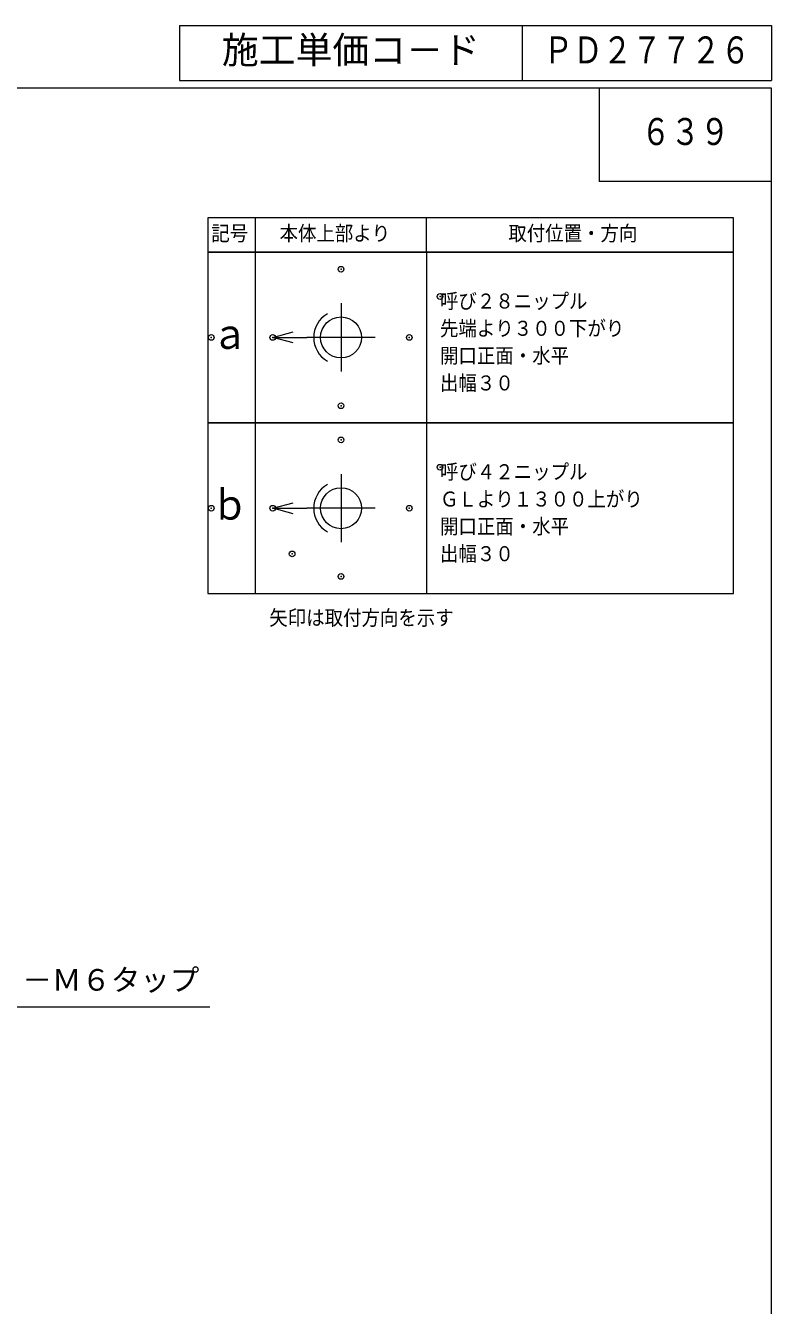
# Model space of a CAD drawing. Units: millimetres on the paper, scale 1:50. Extents: x -5930 to 1479, y 12 to 14760.
# Drawn here: x 219.3 to 284.9, y 86.2 to 198.6 of the extents above; entities that cross this region are included whole.
import ezdxf
from ezdxf.enums import TextEntityAlignment as Align

# ---------------------------------------------------------------- set-up
doc = ezdxf.new("R2010")
doc.units = ezdxf.units.MM
doc.header["$PDMODE"] = 32
doc.header["$PDSIZE"] = 0.5
doc.linetypes.add('DASHED_DOTTED', pattern=[9.25, 6, -1.5, 0.25, -1.5])
for name, color, linetype, lineweight in [('_0-0_', 7, 'Continuous', 13), ('LEVEL001', 1, 'Continuous', 13), ('寸法', 1, 'Continuous', 13)]:
    doc.layers.add(name, color=color, linetype=linetype, lineweight=lineweight)
doc.styles.add('ＭＳ ゴシック', font='')
doc.styles.get('ＭＳ ゴシック').set_extended_font_data('MS Gothic')

msp = doc.modelspace()

# ---------------------------------------------------------------- linework, layer by layer
at = {"layer": '_0-0_'}
for p, q in [((232.86, 198.617), (284.871, 198.617)), ((232.86, 198.617), (232.86, 193.78)), ((262.98, 198.617), (262.98, 193.78)), ((284.871, 198.617), (284.871, 193.78)), ((232.86, 193.78), (284.871, 193.78)), ((269.736, 193.131), (269.736, 184.931)), ((284.871, 184.931), (269.736, 184.931))]:
    msp.add_line(p, q, dxfattribs=at)
at = {"layer": '_0-0_', "color": 6}
for p, q in [((284.871, 193.131), (11.059, 193.131)), ((284.871, 11.95), (284.871, 193.131))]:
    msp.add_line(p, q, dxfattribs=at)
at = {"layer": 'LEVEL001'}
msp.add_line((216.479, 112.409), (235.528, 112.409), dxfattribs=at)
at = {"layer": '寸法', "color": 3}
for p, q in [((235.361, 181.717), (235.361, 178.717)), ((281.553, 181.717), (235.361, 181.717)), ((239.56, 178.717), (239.56, 181.717)), ((254.558, 178.717), (254.558, 181.717)), ((281.553, 178.717), (281.553, 181.717)), ((281.553, 178.717), (235.361, 178.717)), ((235.361, 178.717), (235.361, 163.72)), ((235.361, 178.717), (281.553, 178.717)), ((239.56, 163.72), (239.56, 178.717)), ((254.558, 178.717), (254.558, 163.72)), ((281.553, 163.72), (281.553, 178.717)), ((235.361, 163.72), (281.553, 163.72)), ((281.553, 163.72), (235.361, 163.72)), ((235.361, 163.72), (235.361, 148.723)), ((239.56, 148.723), (239.56, 163.72)), ((254.558, 163.72), (254.558, 148.723)), ((281.553, 148.723), (281.553, 163.72)), ((235.361, 148.723), (281.553, 148.723))]:
    msp.add_line(p, q, dxfattribs=at)
at = {"layer": '寸法', "linetype": 'DASHED_DOTTED'}
for p, q in [((247.059, 174.218), (247.059, 168.219)), ((250.058, 171.219), (244.06, 171.219)), ((247.059, 159.221), (247.059, 153.222)), ((250.058, 156.221), (244.06, 156.221))]:
    msp.add_line(p, q, dxfattribs=at)
at = {"layer": '寸法'}
for p, q in [((241.06, 171.219), (242.86, 171.701)), ((241.06, 171.219), (244.06, 171.219)), ((242.86, 170.737), (241.06, 171.219)), ((241.06, 156.221), (242.86, 156.704)), ((241.06, 156.221), (244.06, 156.221)), ((242.86, 155.739), (241.06, 156.221))]:
    msp.add_line(p, q, dxfattribs=at)
at = {"layer": '寸法', "color": 3}
for centre in [(247.059, 171.219), (247.059, 156.221)]:
    msp.add_circle(centre, 1.8, dxfattribs=at)
for centre in [(247.059, 171.219), (247.059, 156.221)]:
    msp.add_arc(centre, 2.4, 120, 240, dxfattribs=at)
at = {"layer": '寸法', "color": 2}
for p in [(247.059, 177.218), (255.757, 174.818), (235.661, 171.219), (241.06, 171.219), (253.058, 171.219), (247.059, 165.22), (247.059, 162.22), (255.757, 159.821), (235.661, 156.221), (241.06, 156.221), (253.058, 156.221), (242.765, 152.203), (247.059, 150.223)]:
    msp.add_point(p, dxfattribs=at)

# ---------------------------------------------------------------- texts
at = {"layer": '_0-0_', "style": 'ＭＳ ゴシック'}
msp.add_text('施工単価コ－ド', height=2.374, dxfattribs=at).set_placement((236.589, 194.58), align=Align.BOTTOM_LEFT)
at = {"layer": '_0-0_', "style": 'ＭＳ ゴシック', "width": 0.8}
for s, p in [('ＰＤ２７７２６', (264.861, 194.58)), ('６３９', (273.419, 187.413))]:
    msp.add_text(s, height=2.374, dxfattribs=at).set_placement(p, align=Align.BOTTOM_LEFT)
at = {"layer": 'LEVEL001', "color": 3, "style": 'ＭＳ ゴシック'}
msp.add_text('５－Ｍ６タップ', height=1.899, dxfattribs=at).set_placement((216.479, 113.266), align=Align.BOTTOM_LEFT)
at = {"layer": '寸法', "color": 3, "style": 'ＭＳ ゴシック', "width": 0.9}
for s, height, p in [('記号', 1.319, (235.661, 179.317)), ('本体上部より', 1.319, (241.66, 179.317)), ('取付位置・方向', 1.319, (261.756, 179.317)), ('呼び２８ニップル', 1.319, (255.757, 173.365)), ('ａ', 2.639, (235.661, 169.419)), ('先端より３００下がり', 1.319, (255.757, 170.966)), ('開口正面・水平', 1.319, (255.757, 168.566)), ('出幅３０', 1.319, (255.757, 166.167)), ('呼び４２ニップル', 1.319, (255.757, 158.368)), ('ｂ', 2.639, (235.661, 154.422)), ('ＧＬより１３００上がり', 1.319, (255.757, 155.968)), ('開口正面・水平', 1.319, (255.757, 153.569)), ('出幅３０', 1.319, (255.757, 151.169)), ('矢印は取付方向を示す', 1.319, (240.76, 145.54))]:
    msp.add_text(s, height=height, dxfattribs=at).set_placement(p, align=Align.BOTTOM_LEFT)

doc.saveas('drawing.dxf')
